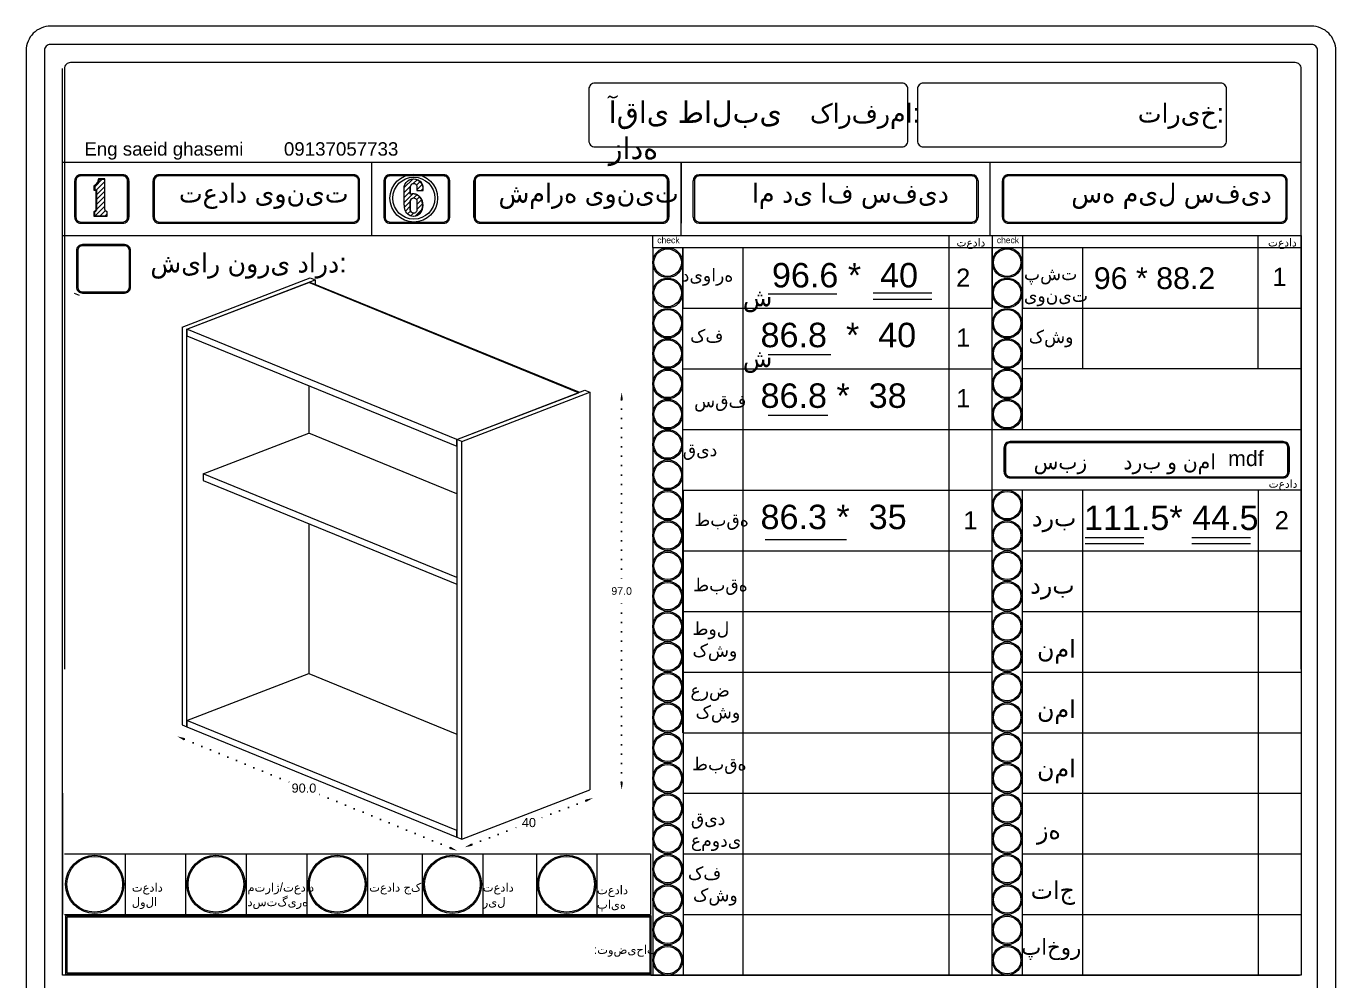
# Model space of a CAD drawing. Header units: inches. Extents: x 104 to 9740, y 936 to 6735.
# Drawn here: x 7448.5 to 7880.5, y 5443.3 to 5758.1 of the extents above; entities that cross this region are included whole.
import ezdxf

# ---------------------------------------------------------------- set-up
doc = ezdxf.new("R2010")
doc.units = ezdxf.units.IN
doc.header["$MEASUREMENT"] = 0
doc.linetypes.add('ACAD_ISO07W100', pattern=[3, 0, -3])
doc.styles.get("Standard").update_dxf_attribs({"font": 'arial.ttf'})
doc.dimstyles.new('Copy of Standard', dxfattribs={"dimtxt": 2.5, "dimasz": 2.5, "dimexe": 0.18, "dimexo": 0.0625, "dimgap": 0.09, "dimtad": 0, "dimtih": 1, "dimtoh": 1, "dimdec": 1, "dimzin": 0, "dimdsep": 46, "dimtxsty": 'Standard', "dimcen": 0.09, "dimse1": 1, "dimse2": 1, "dimadec": 0, "dimazin": 0, "dimtfac": 1, "dimtdec": 1, "dimtix": 1, "dimtofl": 0, "dimtmove": 0, "dimatfit": 3, "dimfxl": 1, "dimtolj": 1, "dimtzin": 0, "dimarcsym": 0})
doc.dimstyles.get("Standard").update_dxf_attribs({"dimtxt": 3, "dimasz": 2.5, "dimexe": 0.18, "dimexo": 0.0625, "dimgap": 0.09, "dimtad": 0, "dimtih": 1, "dimtoh": 1, "dimdec": 1, "dimzin": 0, "dimdsep": 46, "dimtxsty": 'Standard', "dimcen": 0.09, "dimse1": 1, "dimse2": 1, "dimadec": 0, "dimazin": 0, "dimtfac": 1, "dimtdec": 1, "dimtix": 1, "dimtofl": 0, "dimtmove": 0, "dimatfit": 0, "dimfxl": 1, "dimtolj": 1, "dimtzin": 0, "dimarcsym": 0})

# ---------------------------------------------------------------- blocks, each defined once
blk = doc.blocks.new('*D761')
at = {"color": 0, "linetype": 'ACAD_ISO07W100', "lineweight": -2, "transparency": 16777216}
for p, q in [((7644.95, 5634.89), (7644.95, 5573.19)), ((7644.95, 5508.76), (7644.95, 5570.46))]:
    blk.add_line(p, q, dxfattribs=at)
at = {"color": 0, "transparency": 16777216}
for points in [[(7644.54, 5634.89), (7645.37, 5634.89), (7644.95, 5637.39)], [(7644.54, 5508.76), (7645.37, 5508.76), (7644.95, 5506.26)]]:
    blk.add_solid(points, dxfattribs=at)
at = {"layer": 'Defpoints', "color": 0, "transparency": 16777216}
for p in [(7634.47, 5637.39), (7644.95, 5637.39), (7634.47, 5506.26)]:
    blk.add_point(p, dxfattribs=at)
at = {"color": 0, "lineweight": 20, "transparency": 16777216, "insert": (7644.95, 5571.83), "char_height": 2.5, "attachment_point": 5}
blk.add_mtext('\\A1;97.0', dxfattribs=at)
blk = doc.blocks.new('*D762')
at = {"color": 0, "linetype": 'ACAD_ISO07W100', "lineweight": -2, "transparency": 16777216}
for p, q in [((7633.16, 5502.69), (7616.65, 5496.35)), ((7595.55, 5488.24), (7612.06, 5494.59))]:
    blk.add_line(p, q, dxfattribs=at)
at = {"color": 0, "transparency": 16777216}
for points in [[(7633.01, 5503.08), (7633.31, 5502.31), (7635.49, 5503.59)], [(7595.4, 5488.63), (7595.7, 5487.85), (7593.22, 5487.34)]]:
    blk.add_solid(points, dxfattribs=at)
at = {"layer": 'Defpoints', "color": 0, "transparency": 16777216}
for p in [(7634.47, 5506.26), (7592.19, 5490.02), (7593.22, 5487.34)]:
    blk.add_point(p, dxfattribs=at)
at = {"color": 0, "lineweight": 20, "transparency": 16777216, "insert": (7614.36, 5495.47), "char_height": 3, "attachment_point": 5}
blk.add_mtext('\\A1;40', dxfattribs=at)
blk = doc.blocks.new('*D763')
at = {"color": 0, "linetype": 'ACAD_ISO07W100', "lineweight": -2, "transparency": 16777216}
for p, q in [((7500.69, 5522.96), (7536.18, 5508.47)), ((7588.33, 5487.16), (7544.12, 5505.22))]:
    blk.add_line(p, q, dxfattribs=at)
at = {"color": 0, "transparency": 16777216}
for points in [[(7500.85, 5523.35), (7500.54, 5522.58), (7498.38, 5523.91)], [(7588.48, 5487.55), (7588.17, 5486.78), (7590.64, 5486.22)]]:
    blk.add_solid(points, dxfattribs=at)
at = {"layer": 'Defpoints', "color": 0, "transparency": 16777216}
for p in [(7499.93, 5527.71), (7498.38, 5523.91), (7592.19, 5490.02)]:
    blk.add_point(p, dxfattribs=at)
at = {"color": 0, "lineweight": 20, "transparency": 16777216, "insert": (7540.15, 5506.84), "char_height": 3, "attachment_point": 5}
blk.add_mtext('\\A1;90.0', dxfattribs=at)

msp = doc.modelspace()

# ---------------------------------------------------------------- hatches: boundary and pattern name
at = {"lineweight": 20}
h = msp.add_hatch(dxfattribs=at)
h.set_pattern_fill('ANSI31', color=256, scale=9.218651)
h.set_pattern_definition([(45, (6725.2689, 6246.7276), (-0.8148213, 0.8148213), [])])
h.paths.add_polyline_path([(7475.04, 5696.98), (7474.94, 5697.02), (7474.86, 5697.07), (7474.78, 5697.14), (7474.71, 5697.21), (7474.65, 5697.29), (7474.6, 5697.37), (7474.56, 5697.47), (7474.53, 5697.56), (7474.51, 5697.66), (7474.51, 5697.76), (7474.51, 5707.68), (7472.64, 5707.68), (7472.62, 5707.45), (7472.57, 5707.22), (7472.5, 5707), (7472.42, 5706.78), (7472.31, 5706.57), (7472.19, 5706.38), (7472.05, 5706.19), (7471.89, 5706.01), (7471.72, 5705.85), (7471.54, 5705.71), (7471.35, 5705.58), (7471.14, 5705.47), (7471.14, 5704.06), (7471.55, 5704.06), (7471.86, 5704.04), (7471.86, 5697.8), (7471.84, 5697.7), (7471.82, 5697.61), (7471.79, 5697.52), (7471.74, 5697.43), (7471.69, 5697.35), (7471.63, 5697.27), (7471.57, 5697.2), (7471.49, 5697.14), (7471.41, 5697.08), (7471.33, 5697.04), (7471.24, 5697), (7471.14, 5696.97), (7471.14, 5695.54), (7475.23, 5695.54), (7475.23, 5696.92), (7475.13, 5696.95)])
h = msp.add_hatch(dxfattribs=at)
h.set_pattern_fill('ANSI31', color=256, scale=9.218651)
h.set_pattern_definition([(45, (6916.4827, 6247.5338), (-0.8148213, 0.8148213), [])])
h.paths.add_polyline_path([(7578.36, 5701.73), (7578.17, 5701.94), (7577.95, 5702.14), (7577.72, 5702.31), (7577.47, 5702.46), (7577.21, 5702.58), (7576.93, 5702.67), (7576.65, 5702.74), (7576.37, 5702.78), (7576.08, 5702.79), (7575.88, 5702.78), (7575.62, 5702.74), (7575.34, 5702.67), (7575.22, 5702.66), (7575.22, 5705.17), (7575.26, 5705.43), (7575.36, 5705.68), (7575.52, 5705.89), (7575.74, 5706.06), (7575.98, 5706.16), (7576.11, 5706.2), (7576.38, 5706.24), (7576.65, 5706.2), (7576.9, 5706.1), (7577.11, 5705.94), (7577.28, 5705.72), (7577.38, 5705.47), (7577.42, 5705.2), (7577.42, 5703.91), (7579.32, 5703.91), (7579.32, 5705.17), (7579.1, 5705.86), (7578.74, 5706.48), (7578.24, 5707), (7577.64, 5707.4), (7576.96, 5707.64), (7576.25, 5707.72), (7576.24, 5707.72), (7575.52, 5707.64), (7574.91, 5707.42), (7574.35, 5707.05), (7573.85, 5706.53), (7573.48, 5705.9), (7573.26, 5705.2), (7573.26, 5699.17), (7573.27, 5698.91), (7573.29, 5698.65), (7573.31, 5698.39), (7573.35, 5698.14), (7573.4, 5697.88), (7573.47, 5697.63), (7573.51, 5697.48), (7573.76, 5696.9), (7574.12, 5696.39), (7574.58, 5695.96), (7575.04, 5695.69), (7575.59, 5695.51), (7576.21, 5695.44), (7576.82, 5695.51), (7577.41, 5695.7), (7577.95, 5696.02), (7578.12, 5696.17), (7578.36, 5696.42), (7578.77, 5697.02), (7579.07, 5697.67), (7579.25, 5698.36), (7579.32, 5699.08), (7579.25, 5699.79), (7579.07, 5700.48), (7578.77, 5701.14)])
h.paths.add_polyline_path([(7575.26, 5700.71), (7575.36, 5700.96), (7575.52, 5701.17), (7575.74, 5701.33), (7575.98, 5701.44), (7576.25, 5701.47), (7576.38, 5701.47), (7576.65, 5701.43), (7576.9, 5701.33), (7577.11, 5701.16), (7577.28, 5700.95), (7577.38, 5700.7), (7577.42, 5700.43), (7577.42, 5697.48), (7577.38, 5697.21), (7577.28, 5696.96), (7577.11, 5696.75), (7576.9, 5696.58), (7576.65, 5696.48), (7576.38, 5696.44), (7576.11, 5696.48), (7575.98, 5696.53), (7575.86, 5696.58), (7575.74, 5696.63), (7575.52, 5696.79), (7575.36, 5697.01), (7575.26, 5697.25), (7575.22, 5697.52), (7575.22, 5700.44)], flags=16)

# ---------------------------------------------------------------- linework, layer by layer
for p, q in [((7460.53, 5445.13), (7460.53, 5744.1)), ((7869.13, 5713.13), (7460.53, 5713.13)), ((7460.53, 5534.14), (7460.53, 5713.13)), ((7562.53, 5689.13), (7562.53, 5713.13)), ((7664.53, 5689.13), (7664.53, 5713.13)), ((7664.53, 5713.13), (7664.53, 5693.13)), ((7766.53, 5689.13), (7766.53, 5713.13)), ((7869.13, 5689.13), (7869.13, 5713.13)), ((7464.53, 5695.13), (7464.53, 5707.13)), ((7480.38, 5709.13), (7466.53, 5709.13)), ((7482.38, 5707.13), (7482.38, 5695.13)), ((7490.38, 5695.13), (7490.38, 5707.13)), ((7556.53, 5709.13), (7492.38, 5709.13)), ((7558.53, 5695.13), (7558.53, 5707.13)), ((7566.53, 5707.13), (7566.53, 5695.13)), ((7586.24, 5709.13), (7568.53, 5709.13)), ((7588.24, 5695.13), (7588.24, 5707.13)), ((7596.24, 5695.13), (7596.24, 5707.13)), ((7658.53, 5709.13), (7598.24, 5709.13)), ((7660.53, 5707.13), (7660.53, 5695.13)), ((7668.53, 5695.13), (7668.53, 5707.13)), ((7760.53, 5709.13), (7670.53, 5709.13)), ((7762.53, 5707.13), (7762.53, 5695.13)), ((7770.53, 5695.13), (7770.53, 5707.13)), ((7862.53, 5709.13), (7772.53, 5709.13)), ((7864.53, 5695.13), (7864.53, 5707.13)), ((7471.14, 5705.47), (7471.14, 5704.06)), ((7576.11, 5706.2), (7576.38, 5706.24)), ((7471.14, 5695.54), (7475.23, 5695.54)), ((7466.53, 5693.13), (7480.38, 5693.13)), ((7556.53, 5693.13), (7492.38, 5693.13)), ((7568.53, 5693.13), (7586.24, 5693.13)), ((7658.53, 5693.13), (7598.24, 5693.13)), ((7670.53, 5693.13), (7760.53, 5693.13)), ((7772.53, 5693.13), (7862.53, 5693.13)), ((7460.53, 5689.13), (7868.53, 5689.13)), ((7460.53, 5689.13), (7868.53, 5689.13)), ((7655.13, 5689.13), (7655.13, 5685.13)), ((7655.13, 5685.13), (7869.13, 5685.13)), ((7655.4, 5445.13), (7655.4, 5685.13)), ((7665.13, 5529.13), (7665.13, 5685.13)), ((7665.13, 5525.13), (7665.13, 5685.13)), ((7665.13, 5685.13), (7665.13, 5665.13)), ((7684.94, 5685.13), (7684.94, 5445.13)), ((7752.96, 5445.13), (7752.96, 5689.13)), ((7767.13, 5689.13), (7767.13, 5665.13)), ((7767.13, 5529.13), (7767.13, 5685.13)), ((7767.13, 5445.13), (7767.13, 5685.13)), ((7777.13, 5689.13), (7777.13, 5665.13)), ((7777.13, 5645.13), (7777.13, 5685.13)), ((7777.13, 5625.13), (7777.13, 5685.13)), ((7777.13, 5625.13), (7777.13, 5685.13)), ((7777.13, 5685.13), (7777.13, 5665.13)), ((7796.94, 5685.13), (7796.94, 5645.13)), ((7854.92, 5645.13), (7854.92, 5689.13)), ((7693.3, 5669.88), (7715.95, 5669.88)), ((7727.95, 5670.13), (7747.28, 5670.13)), ((7727.95, 5668.11), (7747.28, 5668.11)), ((7665.13, 5665.13), (7767.13, 5665.13)), ((7777.13, 5665.13), (7869.13, 5665.13)), ((7693.3, 5649.88), (7713.95, 5649.88)), ((7665.13, 5645.13), (7767.13, 5645.13)), ((7869.13, 5645.13), (7777.13, 5645.13)), ((7869.13, 5645.13), (7849.13, 5645.13)), ((7634.47, 5637.39), (7634.47, 5506.26)), ((7693.3, 5629.88), (7712.95, 5629.88)), ((7665.13, 5625.13), (7869.13, 5625.13)), ((7863.13, 5621.13), (7773.13, 5621.13)), ((7771.13, 5611.13), (7771.13, 5619.13)), ((7865.13, 5619.13), (7865.13, 5611.13)), ((7863.13, 5609.13), (7773.13, 5609.13)), ((7665.13, 5605.13), (7767.13, 5605.13)), ((7665.4, 5445.13), (7665.4, 5605.13)), ((7869.13, 5605.13), (7767.13, 5605.13)), ((7777.13, 5445.13), (7777.13, 5605.13)), ((7796.94, 5605.13), (7796.94, 5505.13)), ((7854.92, 5605.13), (7854.92, 5445.13)), ((7692.3, 5588.88), (7719.14, 5588.88)), ((7797.83, 5589.52), (7817.17, 5589.52)), ((7797.83, 5587.51), (7817.17, 5587.51)), ((7833, 5589.52), (7852.34, 5589.52)), ((7833, 5587.51), (7852.34, 5587.51)), ((7665.13, 5585.13), (7767.13, 5585.13)), ((7665.13, 5585.13), (7684.94, 5585.13)), ((7665.13, 5585.13), (7767.13, 5585.13)), ((7733.65, 5585.13), (7767.13, 5585.13)), ((7777.13, 5585.13), (7869.13, 5585.13)), ((7796.94, 5585.13), (7796.94, 5485.13)), ((7665.13, 5565.13), (7684.94, 5565.13)), ((7665.13, 5565.13), (7767.13, 5565.13)), ((7777.13, 5565.13), (7869.13, 5565.13)), ((7777.13, 5565.13), (7869.13, 5565.13)), ((7796.94, 5565.13), (7796.94, 5465.13)), ((7665.13, 5545.13), (7767.13, 5545.13)), ((7777.13, 5545.13), (7869.13, 5545.13)), ((7796.94, 5545.13), (7796.94, 5445.13)), ((7665.13, 5525.13), (7767.13, 5525.13)), ((7752.96, 5525.13), (7767.13, 5525.13)), ((7777.13, 5525.13), (7869.13, 5525.13)), ((7460.53, 5505.13), (7460.53, 5465.13)), ((7460.53, 5505.13), (7460.53, 5465.13)), ((7665.13, 5505.13), (7767.13, 5505.13)), ((7752.96, 5505.13), (7767.13, 5505.13)), ((7777.13, 5505.13), (7869.13, 5505.13)), ((7777.13, 5505.13), (7869.13, 5505.13)), ((7461.13, 5485.13), (7654.52, 5485.13)), ((7481.13, 5485.13), (7481.13, 5465.13)), ((7501.13, 5485.13), (7501.13, 5465.13)), ((7521.13, 5485.13), (7521.13, 5465.13)), ((7541.13, 5485.13), (7541.13, 5465.13)), ((7561.13, 5485.13), (7561.13, 5465.13)), ((7579.12, 5485.13), (7579.12, 5465.13)), ((7599.12, 5485.13), (7599.12, 5465.13)), ((7616.81, 5485.13), (7616.81, 5465.13)), ((7636.81, 5485.13), (7636.81, 5465.13)), ((7654.52, 5485.13), (7654.52, 5465.13)), ((7665.13, 5485.13), (7767.13, 5485.13)), ((7665.13, 5485.13), (7767.13, 5485.13)), ((7752.96, 5485.13), (7767.13, 5485.13)), ((7777.13, 5485.13), (7869.13, 5485.13)), ((7777.13, 5485.13), (7869.13, 5485.13)), ((7461.13, 5465.13), (7654.52, 5465.13)), ((7665.13, 5465.13), (7767.13, 5465.13)), ((7665.13, 5465.13), (7767.13, 5465.13)), ((7752.96, 5465.13), (7767.13, 5465.13)), ((7777.13, 5465.13), (7869.13, 5465.13)), ((7777.13, 5465.13), (7869.13, 5465.13)), ((7654.53, 5445.13), (7460.53, 5445.13)), ((7654.53, 5445.13), (7460.53, 5445.13)), ((7654.53, 5445.13), (7766.53, 5445.13)), ((7654.53, 5445.13), (7868.53, 5445.13)), ((7654.53, 5445.13), (7766.53, 5445.13)), ((7654.53, 5445.13), (7868.53, 5445.13)), ((7655.13, 5445.13), (7767.13, 5445.13))]:
    msp.add_line(p, q, dxfattribs=at)
at = {"linetype": 'Continuous', "lineweight": 20, "extrusion": (2.77556e-16, 0.918137, 0.396264)}
for p, q in [((7499.93, 5658.83), (7542.21, 5675.08)), ((7501.57, 5658.16), (7543.85, 5674.41)), ((7501.57, 5658.16), (7541.73, 5673.6)), ((7542.05, 5673.72), (7541.73, 5673.6)), ((7630.71, 5637.25), (7541.73, 5673.6)), ((7630.71, 5637.25), (7541.73, 5673.6)), ((7542.05, 5673.72), (7631.03, 5637.37)), ((7542.21, 5675.08), (7543.85, 5674.41)), ((7543.85, 5674.41), (7543.85, 5672.99)), ((7466.12, 5669.28), (7464.48, 5669.95)), ((7499.93, 5658.83), (7499.93, 5527.71)), ((7501.57, 5658.16), (7501.57, 5656)), ((7590.55, 5621.81), (7501.57, 5658.16)), ((7501.57, 5527.04), (7501.57, 5658.16)), ((7501.57, 5656), (7590.55, 5619.65)), ((7541.73, 5639.59), (7541.73, 5623.85)), ((7590.55, 5621.81), (7632.83, 5638.06)), ((7632.83, 5638.06), (7634.47, 5637.39)), ((7590.55, 5621.81), (7630.71, 5637.25)), ((7592.19, 5621.14), (7634.47, 5637.39)), ((7631.03, 5637.37), (7630.71, 5637.25)), ((7634.47, 5637.39), (7634.47, 5506.26)), ((7506.86, 5610.45), (7541.73, 5623.85)), ((7590.55, 5603.91), (7541.73, 5623.85)), ((7590.55, 5619.65), (7590.55, 5621.81)), ((7590.55, 5621.81), (7590.55, 5490.69)), ((7592.19, 5621.14), (7590.55, 5621.81)), ((7592.19, 5490.02), (7592.19, 5621.14)), ((7506.86, 5610.45), (7506.86, 5608.29)), ((7590.55, 5576.26), (7506.86, 5610.45)), ((7506.86, 5608.29), (7590.55, 5574.09)), ((7541.73, 5594.04), (7541.73, 5544.64)), ((7501.57, 5529.2), (7541.73, 5544.64)), ((7541.73, 5544.64), (7590.55, 5524.69)), ((7499.93, 5527.71), (7501.57, 5527.04)), ((7501.57, 5529.2), (7501.57, 5527.04)), ((7590.55, 5492.85), (7501.57, 5529.2)), ((7501.57, 5527.04), (7590.55, 5490.69)), ((7592.19, 5490.02), (7634.47, 5506.26)), ((7590.55, 5490.69), (7590.55, 5492.85)), ((7590.55, 5490.69), (7592.19, 5490.02))]:
    msp.add_line(p, q, dxfattribs=at)
at = {"lineweight": 20}
for points in [[(7456.53, 5152.1), (7872.53, 5152.1, 0.414214), (7880.53, 5160.1), (7880.53, 5750.1, 0.414214), (7872.53, 5758.1), (7456.53, 5758.1, 0.414214), (7448.53, 5750.1), (7448.53, 5160.1, 0.414214)], [(7456.53, 5158.1), (7872.53, 5158.1, 0.414214), (7874.53, 5160.1), (7874.53, 5750.1, 0.414214), (7872.53, 5752.1), (7456.53, 5752.1, 0.414214), (7454.53, 5750.1), (7454.53, 5160.1, 0.414214)], [(7739.38, 5737.34, 0.414214), (7737.38, 5739.34), (7636.14, 5739.34, 0.414214), (7634.14, 5737.34), (7634.14, 5720.31, 0.414214), (7636.14, 5718.31), (7737.38, 5718.31, 0.414214), (7739.38, 5720.31)], [(7744.51, 5718.31), (7842.51, 5718.31, 0.414214), (7844.51, 5720.31), (7844.51, 5737.34, 0.414214), (7842.51, 5739.34), (7744.51, 5739.34, 0.414214), (7742.51, 5737.34), (7742.51, 5720.31, 0.414214)], [(7844.51, 5737.34, 0.414214), (7842.51, 5739.34), (7744.51, 5739.34, 0.414214), (7742.51, 5737.34), (7742.51, 5720.31, 0.414214), (7744.51, 5718.31), (7842.51, 5718.31, 0.414214), (7844.51, 5720.31)], [(7482.38, 5707.13, 0.414214), (7480.38, 5709.13), (7466.53, 5709.13, 0.414214), (7464.53, 5707.13), (7464.53, 5695.13, 0.414214), (7466.53, 5693.13), (7480.38, 5693.13, 0.414214), (7482.38, 5695.13)], [(7481.98, 5707.13, 0.414214), (7480.38, 5708.73), (7466.53, 5708.73, 0.414214), (7464.93, 5707.13), (7464.93, 5695.13, 0.414214), (7466.53, 5693.53), (7480.38, 5693.53, 0.414214), (7481.98, 5695.13)], [(7558.53, 5707.13, 0.414214), (7556.53, 5709.13), (7492.38, 5709.13, 0.414214), (7490.38, 5707.13), (7490.38, 5695.13, 0.414214), (7492.38, 5693.13), (7556.53, 5693.13, 0.414214), (7558.53, 5695.13)], [(7558.13, 5707.13, 0.414214), (7556.53, 5708.73), (7492.38, 5708.73, 0.414214), (7490.78, 5707.13), (7490.78, 5695.13, 0.414214), (7492.38, 5693.53), (7556.53, 5693.53, 0.414214), (7558.13, 5695.13)], [(7588.24, 5707.13, 0.414214), (7586.24, 5709.13), (7568.53, 5709.13, 0.414214), (7566.53, 5707.13), (7566.53, 5695.13, 0.414214), (7568.53, 5693.13), (7586.24, 5693.13, 0.414214), (7588.24, 5695.13)], [(7587.84, 5707.13, 0.414214), (7586.24, 5708.73), (7568.53, 5708.73, 0.414214), (7566.93, 5707.13), (7566.93, 5695.13, 0.414214), (7568.53, 5693.53), (7586.24, 5693.53, 0.414214), (7587.84, 5695.13)], [(7660.53, 5707.13, 0.414214), (7658.53, 5709.13), (7598.24, 5709.13, 0.414214), (7596.24, 5707.13), (7596.24, 5695.13, 0.414214), (7598.24, 5693.13), (7658.53, 5693.13, 0.414214), (7660.53, 5695.13)], [(7660.13, 5707.13, 0.414214), (7658.53, 5708.73), (7598.24, 5708.73, 0.414214), (7596.64, 5707.13), (7596.64, 5695.13, 0.414214), (7598.24, 5693.53), (7658.53, 5693.53, 0.414214), (7660.13, 5695.13)], [(7762.13, 5707.13, 0.414214), (7760.53, 5708.73), (7670.53, 5708.73, 0.414214), (7668.93, 5707.13), (7668.93, 5695.13, 0.414214), (7670.53, 5693.53), (7760.53, 5693.53, 0.414214), (7762.13, 5695.13)], [(7864.53, 5707.13, 0.414214), (7862.53, 5709.13), (7772.53, 5709.13, 0.414214), (7770.53, 5707.13), (7770.53, 5695.13, 0.414214), (7772.53, 5693.13), (7862.53, 5693.13, 0.414214), (7864.53, 5695.13)], [(7864.13, 5707.13, 0.414214), (7862.53, 5708.73), (7772.53, 5708.73, 0.414214), (7770.93, 5707.13), (7770.93, 5695.13, 0.414214), (7772.53, 5693.53), (7862.53, 5693.53, 0.414214), (7864.13, 5695.13)], [(7482.98, 5684.09, 0.414214), (7480.98, 5686.09), (7467.13, 5686.09, 0.414214), (7465.13, 5684.09), (7465.13, 5672.09, 0.414214), (7467.13, 5670.09), (7480.98, 5670.09, 0.414214), (7482.98, 5672.09)], [(7482.98, 5684.09, 0.414214), (7480.98, 5686.09), (7467.13, 5686.09, 0.414214), (7465.13, 5684.09), (7465.13, 5672.09, 0.414214), (7467.13, 5670.09), (7480.98, 5670.09, 0.414214), (7482.98, 5672.09)], [(7482.58, 5684.09, 0.414214), (7480.98, 5685.69), (7467.13, 5685.69, 0.414214), (7465.53, 5684.09), (7465.53, 5672.09, 0.414214), (7467.13, 5670.49), (7480.98, 5670.49, 0.414214), (7482.58, 5672.09)], [(7482.58, 5684.09, 0.414214), (7480.98, 5685.69), (7467.13, 5685.69, 0.414214), (7465.53, 5684.09), (7465.53, 5672.09, 0.414214), (7467.13, 5670.49), (7480.98, 5670.49, 0.414214), (7482.58, 5672.09)], [(7865.13, 5619.13, 0.414214), (7863.13, 5621.13), (7773.13, 5621.13, 0.414214), (7771.13, 5619.13), (7771.13, 5611.13, 0.414214), (7773.13, 5609.13), (7863.13, 5609.13, 0.414214), (7865.13, 5611.13)], [(7864.73, 5619.13, 0.414214), (7863.13, 5620.73), (7773.13, 5620.73, 0.414214), (7771.53, 5619.13), (7771.53, 5611.13, 0.414214), (7773.13, 5609.53), (7863.13, 5609.53, 0.414214), (7864.73, 5611.13)]]:
    msp.add_lwpolyline(points, format="xyb", close=True, dxfattribs=at)
for points in [[(7869.13, 5546.07), (7869.13, 5744.1, 0.414214), (7867.13, 5746.1), (7463.13, 5746.1, 0.414214), (7461.13, 5744.1), (7461.13, 5546.07)], [(7739.38, 5737.34, 0.414214), (7737.38, 5739.34), (7636.14, 5739.34, 0.414214), (7634.14, 5737.34), (7634.14, 5720.31, 0.414214), (7636.14, 5718.31), (7737.38, 5718.31, 0.414214), (7739.38, 5720.31), (7739.38, 5737.34)]]:
    msp.add_lwpolyline(points, format="xyb", dxfattribs=at)
for points in [[(7470.83, 5695.48), (7475.23, 5695.48), (7475.23, 5695.54), (7475.23, 5696.92), (7475.13, 5696.95), (7475.04, 5696.98), (7474.94, 5697.02), (7474.86, 5697.07), (7474.78, 5697.14), (7474.71, 5697.21), (7474.65, 5697.29), (7474.6, 5697.37), (7474.56, 5697.47), (7474.53, 5697.56), (7474.51, 5697.66), (7474.51, 5697.76), (7474.51, 5707.68), (7474.51, 5707.74), (7472.34, 5707.74), (7472.32, 5707.51), (7472.27, 5707.28), (7472.2, 5707.05), (7472.11, 5706.83), (7472.01, 5706.62), (7471.88, 5706.42), (7471.74, 5706.23), (7471.59, 5706.06), (7471.41, 5705.89), (7471.23, 5705.75), (7471.03, 5705.62), (7470.83, 5705.5), (7470.83, 5704.06), (7471.14, 5704.06), (7471.55, 5704.06), (7471.55, 5697.76), (7471.53, 5697.66), (7471.51, 5697.57), (7471.48, 5697.47), (7471.43, 5697.39), (7471.38, 5697.3), (7471.32, 5697.22), (7471.25, 5697.15), (7471.18, 5697.09), (7471.1, 5697.03), (7471.01, 5696.99), (7470.92, 5696.95), (7470.83, 5696.92), (7470.83, 5695.48), (7471.14, 5695.54), (7471.14, 5696.97), (7471.24, 5697), (7471.33, 5697.04), (7471.41, 5697.08), (7471.49, 5697.14), (7471.57, 5697.2), (7471.63, 5697.27), (7471.69, 5697.35), (7471.74, 5697.43), (7471.79, 5697.52), (7471.82, 5697.61), (7471.84, 5697.7), (7471.86, 5697.8), (7471.86, 5704.04), (7471.55, 5704.06)], [(7470.83, 5705.5), (7471.14, 5705.47), (7471.35, 5705.58), (7471.54, 5705.71), (7471.72, 5705.85), (7471.89, 5706.01), (7472.05, 5706.19), (7472.19, 5706.38), (7472.31, 5706.57), (7472.42, 5706.78), (7472.5, 5707), (7472.57, 5707.22), (7472.62, 5707.45), (7472.64, 5707.68)], [(7472.34, 5707.74), (7472.64, 5707.68), (7474.51, 5707.68)], [(7573.4, 5697.88), (7573.35, 5698.14), (7573.31, 5698.39), (7573.29, 5698.65), (7573.27, 5698.91), (7573.26, 5699.17), (7573.26, 5705.2), (7573.48, 5705.9), (7573.85, 5706.53), (7574.35, 5707.05), (7574.91, 5707.42), (7574.96, 5707.45), (7575.65, 5707.7), (7576.37, 5707.78), (7576.38, 5707.78), (7577.09, 5707.7), (7577.78, 5707.45), (7578.39, 5707.05)], [(7574.91, 5707.42), (7575.52, 5707.64), (7576.24, 5707.72), (7576.25, 5707.72), (7576.96, 5707.64), (7577.64, 5707.4), (7578.24, 5707), (7578.74, 5706.48), (7579.1, 5705.86), (7579.32, 5705.17), (7579.32, 5703.91)], [(7576.38, 5706.24), (7576.65, 5706.2), (7576.9, 5706.1), (7577.11, 5705.94), (7577.28, 5705.72), (7577.38, 5705.47), (7577.42, 5705.2), (7577.42, 5703.91), (7579.32, 5703.91), (7579.48, 5703.91), (7579.48, 5705.2), (7579.26, 5705.9), (7578.89, 5706.53), (7578.39, 5707.05)], [(7575.04, 5695.69), (7575.59, 5695.51), (7576.21, 5695.44), (7576.82, 5695.51), (7577.41, 5695.7), (7577.95, 5696.02), (7578.12, 5696.17), (7578.36, 5696.42), (7578.77, 5697.02), (7579.07, 5697.67), (7579.25, 5698.36), (7579.32, 5699.08), (7579.25, 5699.79), (7579.07, 5700.48), (7578.77, 5701.14), (7578.36, 5701.73), (7578.17, 5701.94), (7577.95, 5702.14), (7577.72, 5702.31), (7577.47, 5702.46), (7577.21, 5702.58), (7576.93, 5702.67), (7576.65, 5702.74), (7576.37, 5702.78), (7576.08, 5702.79), (7575.88, 5702.78)], [(7575.34, 5702.67), (7575.22, 5702.66), (7575.22, 5705.17)], [(7578.26, 5696.12), (7578.51, 5696.37), (7578.92, 5696.97), (7579.23, 5697.63), (7579.41, 5698.33), (7579.48, 5699.05), (7579.41, 5699.77), (7579.23, 5700.47), (7578.92, 5701.13), (7578.51, 5701.73), (7578.32, 5701.94), (7578.1, 5702.14), (7577.86, 5702.31), (7577.61, 5702.46), (7577.35, 5702.59), (7577.07, 5702.68), (7576.79, 5702.75), (7576.5, 5702.79), (7576.2, 5702.8), (7575.91, 5702.79), (7575.88, 5702.78), (7575.62, 5702.74), (7575.34, 5702.67), (7575.34, 5705.2)], [(7575.86, 5696.58), (7575.64, 5696.75), (7575.48, 5696.96), (7575.38, 5697.21), (7575.34, 5697.48), (7575.34, 5700.43), (7575.38, 5700.7), (7575.48, 5700.95), (7575.64, 5701.16), (7575.86, 5701.33), (7576.11, 5701.43), (7576.38, 5701.47)], [(7578.26, 5696.12), (7578.1, 5695.96), (7577.56, 5695.64), (7576.96, 5695.45), (7576.34, 5695.38), (7575.71, 5695.45), (7575.12, 5695.64), (7575.04, 5695.69), (7574.58, 5695.96), (7574.12, 5696.39), (7573.76, 5696.9), (7573.51, 5697.48), (7573.47, 5697.63), (7573.4, 5697.88)]]:
    msp.add_lwpolyline(points, dxfattribs=at)
for points in [[(7575.34, 5705.2), (7575.38, 5705.47), (7575.48, 5705.72), (7575.64, 5705.94), (7575.86, 5706.1), (7576.11, 5706.2), (7575.98, 5706.16), (7575.74, 5706.06), (7575.52, 5705.89), (7575.36, 5705.68), (7575.26, 5705.43), (7575.22, 5705.17)], [(7577.11, 5696.75), (7576.9, 5696.58), (7576.65, 5696.48), (7576.38, 5696.44), (7576.11, 5696.48), (7575.98, 5696.53), (7575.86, 5696.58), (7575.74, 5696.63), (7575.52, 5696.79), (7575.36, 5697.01), (7575.26, 5697.25), (7575.22, 5697.52), (7575.22, 5700.44), (7575.26, 5700.71), (7575.36, 5700.96), (7575.52, 5701.17), (7575.74, 5701.33), (7575.98, 5701.44), (7576.25, 5701.47), (7576.38, 5701.47), (7576.65, 5701.43), (7576.9, 5701.33), (7577.11, 5701.16), (7577.28, 5700.95), (7577.38, 5700.7), (7577.42, 5700.43), (7577.42, 5697.48), (7577.38, 5697.21), (7577.28, 5696.96)], [(7655.13, 5445.13), (7460.53, 5445.13), (7460.53, 5689.13), (7869.13, 5689.13), (7869.13, 5445.13)], [(7654.73, 5464.73), (7461.53, 5464.73), (7461.53, 5445.53), (7654.73, 5445.53)], [(7654.33, 5464.33), (7461.93, 5464.33), (7461.93, 5445.93), (7654.33, 5445.93)]]:
    msp.add_lwpolyline(points, close=True, dxfattribs=at)
for centre, radius in [((7576.39, 5701.39), 7.86), ((7576.39, 5701.39), 6.94), ((7660.13, 5680.13), 4.92), ((7660.13, 5680.13), 4.52), ((7772.13, 5680.13), 4.92), ((7772.13, 5680.13), 4.52), ((7660.13, 5670.13), 4.92), ((7660.13, 5670.13), 4.52), ((7772.13, 5670.13), 4.92), ((7772.13, 5670.13), 4.52), ((7660.13, 5660.13), 4.92), ((7660.13, 5660.13), 4.52), ((7772.13, 5660.13), 4.92), ((7772.13, 5660.13), 4.52), ((7660.13, 5650.13), 4.92), ((7772.13, 5650.13), 4.92), ((7660.13, 5650.13), 4.52), ((7772.13, 5650.13), 4.52), ((7660.13, 5640.13), 4.92), ((7660.13, 5640.13), 4.52), ((7772.13, 5640.13), 4.92), ((7772.13, 5640.13), 4.52), ((7660.13, 5630.13), 4.92), ((7660.13, 5630.13), 4.52), ((7772.13, 5630.13), 4.92), ((7772.13, 5630.13), 4.52), ((7660.13, 5620.13), 4.92), ((7660.13, 5620.13), 4.52), ((7660.13, 5610.13), 4.92), ((7660.13, 5610.13), 4.52), ((7660.13, 5600.13), 4.92), ((7660.13, 5600.13), 4.52), ((7772.13, 5600.13), 4.92), ((7772.13, 5600.13), 4.52), ((7660.13, 5590.13), 4.92), ((7660.13, 5590.13), 4.52), ((7772.13, 5590.13), 4.92), ((7772.13, 5590.13), 4.52), ((7660.13, 5580.13), 4.92), ((7660.13, 5580.13), 4.52), ((7772.13, 5580.13), 4.92), ((7772.13, 5580.13), 4.52), ((7660.13, 5570.13), 4.92), ((7660.13, 5570.13), 4.52), ((7772.13, 5570.13), 4.92), ((7772.13, 5570.13), 4.52), ((7660.13, 5560.13), 4.92), ((7660.13, 5560.13), 4.52), ((7772.13, 5560.13), 4.92), ((7772.13, 5560.13), 4.52), ((7660.13, 5550.13), 4.92), ((7660.13, 5550.13), 4.52), ((7772.13, 5550.13), 4.92), ((7772.13, 5550.13), 4.52), ((7660.13, 5540.13), 4.92), ((7660.13, 5540.13), 4.52), ((7772.13, 5540.13), 4.92), ((7772.13, 5540.13), 4.52), ((7660.13, 5530.13), 4.92), ((7660.13, 5530.13), 4.52), ((7772.13, 5530.13), 4.92), ((7772.13, 5530.13), 4.52), ((7660.13, 5520.13), 4.92), ((7660.13, 5520.13), 4.52), ((7772.13, 5520.13), 4.92), ((7772.13, 5520.13), 4.52), ((7660.13, 5510.13), 4.92), ((7660.13, 5510.13), 4.52), ((7772.13, 5510.13), 4.92), ((7772.13, 5510.13), 4.52), ((7660.13, 5500.13), 4.92), ((7660.13, 5500.13), 4.52), ((7772.13, 5500.13), 4.92), ((7772.13, 5500.13), 4.52), ((7660.13, 5490.13), 4.92), ((7772.13, 5490.13), 4.92), ((7660.13, 5490.13), 4.52), ((7772.13, 5490.13), 4.52), ((7471.13, 5475.13), 9.6), ((7471.13, 5475.13), 9.2), ((7511.13, 5475.13), 9.6), ((7511.13, 5475.13), 9.2), ((7551.13, 5475.13), 9.6), ((7551.13, 5475.13), 9.2), ((7589.12, 5475.13), 9.6), ((7589.12, 5475.13), 9.2), ((7626.81, 5475.13), 9.6), ((7626.81, 5475.13), 9.2), ((7660.13, 5480.13), 4.92), ((7660.13, 5480.13), 4.52), ((7772.13, 5480.13), 4.92), ((7772.13, 5480.13), 4.52), ((7660.13, 5470.13), 4.92), ((7660.13, 5470.13), 4.52), ((7772.13, 5470.13), 4.92), ((7772.13, 5470.13), 4.52), ((7660.13, 5460.13), 4.92), ((7772.13, 5460.13), 4.92), ((7660.13, 5460.13), 4.52), ((7772.13, 5460.13), 4.52), ((7660.13, 5450.13), 4.92), ((7660.13, 5450.13), 4.52), ((7772.13, 5450.13), 4.92), ((7772.13, 5450.13), 4.52)]:
    msp.add_circle(centre, radius, dxfattribs=at)
for centre, start, end in [((7466.53, 5707.13), 90, 180), ((7480.38, 5707.13), 0, 90), ((7492.38, 5707.13), 90, 180), ((7556.53, 5707.13), 0, 90), ((7568.53, 5707.13), 90, 180), ((7586.24, 5707.13), 0, 90), ((7598.24, 5707.13), 90, 180), ((7658.53, 5707.13), 0, 90), ((7670.53, 5707.13), 90, 180), ((7760.53, 5707.13), 0, 90), ((7772.53, 5707.13), 90, 180), ((7862.53, 5707.13), 0, 90), ((7466.53, 5695.13), 180, 270), ((7480.38, 5695.13), 270, 0), ((7492.38, 5695.13), 180, 270), ((7556.53, 5695.13), 270, 0), ((7568.53, 5695.13), 180, 270), ((7586.24, 5695.13), 270, 0), ((7598.24, 5695.13), 180, 270), ((7658.53, 5695.13), 270, 0), ((7670.53, 5695.13), 180, 270), ((7760.53, 5695.13), 270, 0), ((7772.53, 5695.13), 180, 270), ((7862.53, 5695.13), 270, 0), ((7773.13, 5619.13), 90, 180), ((7863.13, 5619.13), 0, 90), ((7773.13, 5611.13), 180, 270), ((7863.13, 5611.13), 270, 0)]:
    msp.add_arc(centre, 2, start, end, dxfattribs=at)

# ---------------------------------------------------------------- texts
at = {"lineweight": 20, "attachment_point": 1}
for s, width, gutter_width, heights, insert, char_height in [('{\\fArial|b0|i0|c178|p34;آقای طالبی زاده}', 61.9241, 323.85, [0], (7640.7, 5733.37), 7.1441), ('{\\fArial|b0|i0|c178|p34;کارفرما:}', 0.2338, 164.79, [0], (7707.07, 5732.64), 6.3113), ('تاریخ:', 0.2338, 164.79, [0], (7815.2, 5732.64), 6.311), ('{\\fArial|b0|i0|c178|p34;Eng saeid ghasemi}', 79.2452, 164.79, [0], (7467.7, 5719.83), 4.4179), ('{\\fArial|b0|i0|c178|p34;09137057733 }', 65.4498, 164.79, [0], (7533.54, 5719.83), 4.4179), ('{\\fArial|b0|i0|c178|p34;تعداد یونیت}', 65.4498, 164.79, [0], (7498.91, 5706.25), 6.3113), ('{\\fArial|b0|i0|c178|p34;شماره یونیت}', 65.4498, 164.79, [0], (7604.33, 5706.25), 6.3113), ('{\\fArial|b0|i0|c178|p34;ام دی اف سفید}', 65.4498, 164.79, [0], (7687.94, 5706.25), 6.3113), ('{\\fArial|b0|i0|c178|p34;سه میل سفید}', 65.4498, 164.79, [0], (7793.27, 5706.25), 6.3113), ('{\\fArial|b0|i0|c178|p34;check}', 65.4498, 164.79, [0], (7656.71, 5688.55), 2.0101), ('{\\fArial|b0|i0|c178|p34;تعداد }', 65.4498, 164.79, [0], (7755.39, 5688.14), 2.6665), ('{\\fArial|b0|i0|c178|p34;check}', 65.4498, 164.79, [0], (7768.71, 5688.55), 2.0101), ('{\\fArial|b0|i0|c178|p34;تعداد }', 10.9902, 164.79, [0], (7858.14, 5688.14), 2.6665), ('{\\fArial|b0|i0|c178|p34;شیار نوری دارد:}', 65.4498, 164.79, [0], (7489.51, 5683.21), 6.3113), ('{\\fArial|b0|i0|c178|p34;شیار نوری دارد:}', 65.4498, 164.79, [0], (7489.51, 5683.21), 6.3113), ('{\\fArial|b0|i0|c178|p34;دیواره }', 17.3175, 247.18, [0], (7664.78, 5678.22), 4.3074), ('96.6 *  40', 61.9823, 462.54, [8.23], (7694.52, 5680.02), 8.06), ('2{\\fArial|b0|i0|c178|p34; }', 8.5903, 164.79, [0], (7755.29, 5678.16), 6), ('{\\fArial|b0|i0|c178|p34;پشت \\Pیونیت}', 19.3052, 247.18, [0], (7777.64, 5678.67), 4.3074), ('96 * 88.2', 58.0086, 411.15, [7.32], (7800.69, 5678.59), 7.165), ('1{\\fArial|b0|i0|c178|p34; }', 8.5903, 164.79, [0], (7859.62, 5678.43), 6), ('{\\fArial|b0|i0|c178|p34;ش}', 15.3157, 346.26, [0], (7684.94, 5671.77), 6.0339), ('86.8  *  40', 65.2593, 462.54, [0], (7690.77, 5660.3), 8.0603), ('{\\fArial|b0|i0|c178|p34;کف }', 15.3367, 247.18, [0], (7667.52, 5658.21), 4.3074), ('1{\\fArial|b0|i0|c178|p34; }', 8.5903, 164.79, [0], (7755.29, 5658.43), 6), ('{\\fArial|b0|i0|c178|p34;کشو }', 17.7019, 247.18, [0], (7779.24, 5657.95), 4.3074), ('{\\fArial|b0|i0|c178|p34;ش}', 15.3157, 346.26, [0], (7684.94, 5651.77), 6.0339), ('86.8 *  38', 65.2593, 462.54, [0], (7690.77, 5640.3), 8.06), ('1{\\fArial|b0|i0|c178|p34; }', 8.5903, 164.79, [0], (7755.29, 5638.43), 6), ('{\\fArial|b0|i0|c178|p34;سقف}', 20.995, 247.18, [0], (7668.87, 5636.74), 4.3074), ('{\\fArial|b0|i0|c178|p34;قید  }', 21.1589, 247.18, [0], (7665.13, 5620.62), 4.3074), ('{\\fArial|b0|i0|c178|p34;درب و نما}', 36.0682, 164.79, [0], (7810.48, 5617.05), 5.0582), ('mdf', 17.2431, 132.07, [0], (7844.98, 5618.1), 5.058), ('{\\fArial|b0|i0|c178|p34;سبز}', 37.9723, 164.79, [0], (7780.86, 5617.05), 5.0582), ('{\\fArial|b0|i0|c178|p34;تعداد }', 10.7715, 164.79, [0], (7858.36, 5608.58), 2.6665), ('86.3 *  35', 65.2593, 462.54, [0], (7690.77, 5600.3), 8.06), ('111.5* 44.5', 65.2593, 462.54, [8.23], (7797.44, 5600.02), 8.0603), ('{\\fArial|b0|i0|c178|p34;طبقه}', 98.1747, 247.18, [0], (7668.93, 5597.54), 4.3074), ('1{\\fArial|b0|i0|c178|p34; }', 8.5903, 164.79, [0], (7757.66, 5598.16), 6), ('{\\fArial|b0|i0|c178|p34;درب}', 20.6748, 340.12, [0], (7780.33, 5599.13), 5.927), ('2{\\fArial|b0|i0|c178|p34; }', 8.5903, 164.79, [0], (7860.38, 5598.16), 6), ('{\\fArial|b0|i0|c178|p34;طبقه}', 14.1457, 164.79, [0], (7668.56, 5576.09), 4.3074), ('{\\fArial|b0|i0|c178|p34;درب}', 13.4202, 164.79, [0], (7779.75, 5576.92), 5.927), ('{\\fArial|b0|i0|c178|p34;طول \\Pکشو}', 17.6756, 164.79, [0], (7668.33, 5561.65), 4.3074), ('{\\fArial|b0|i0|c178|p34;نما}', 11.1787, 164.79, [0], (7781.99, 5555.75), 5.927), ('{\\fArial|b0|i0|c178|p34;عرض \\P کشو}', 18.5758, 164.79, [0], (7667.64, 5541.34), 4.3074), ('{\\fArial|b0|i0|c178|p34;نما}', 11.1787, 164.79, [0], (7781.99, 5535.85), 5.927), ('{\\fArial|b0|i0|c178|p34;طبقه}', 14.2061, 164.79, [0], (7668.19, 5517.04), 4.3074), ('{\\fArial|b0|i0|c178|p34;نما}', 11.1787, 164.79, [0], (7781.99, 5516.32), 5.927), ('{\\fArial|b0|i0|c178|p34;قید \\Pعمودی}', 14.0099, 164.79, [0], (7667.79, 5499.02), 4.3074), ('{\\fArial|b0|i0|c178|p34;زه}', 11.2031, 164.79, [0], (7781.97, 5496.05), 5.927), ('{\\fArial|b0|i0|c178|p34;کف }\\P{\\fArial|b0|i0|c178|p34; کشو}', 17.5398, 164.79, [0], (7666.82, 5481.01), 4.3074), ('تعداد لولا', 17.7752, 164.79, [0], (7483.36, 5475.58), 2.872), ('متراژ/تعداد\\Pدستگیره', 19.6171, 164.79, [0], (7521.52, 5475.59), 2.8716), ('تعداد جک', 17.466, 164.79, [0], (7561.66, 5475.59), 2.872), ('تعداد ریل', 17.6808, 164.79, [0], (7599.12, 5475.59), 2.872), ('تعداد پایه', 17.7105, 164.79, [0], (7636.81, 5474.74), 2.872), ('{\\fArial|b0|i0|c178|p34;تاج}', 13.2883, 164.79, [0], (7779.88, 5476.24), 5.927), ('{\\fArial|b0|i0|c178|p34;پاخور}', 12.8103, 147.32, [0], (7776.78, 5457.19), 5.2987), (':توضیحات', 65.4498, 164.79, [0], (7635.77, 5455.05), 2.872)]:
    msp.add_mtext_dynamic_manual_height_columns(s, width=width, gutter_width=gutter_width, heights=heights, dxfattribs=dict(at, insert=insert, char_height=char_height))

# ---------------------------------------------------------------- dimensions: what is measured, and where the dimension line sits
at = {"lineweight": 20}
dim = msp.add_linear_dim(base=(7644.95, 5637.39), p1=(7634.47, 5506.26), p2=(7634.47, 5637.39), angle=270, text='97.0', dimstyle='Copy of Standard', dxfattribs=at)
dim.commit()
dim.dimension.update_dxf_attribs({"geometry": '*D761', "text_midpoint": (7644.95, 5571.83)})
dim = msp.add_linear_dim(base=(7498.38, 5523.91), p1=(7592.19, 5490.02), p2=(7499.93, 5527.71), angle=157.7778, text='90.0', dimstyle='Standard', dxfattribs=at)
dim.commit()
dim.dimension.update_dxf_attribs({"geometry": '*D763', "text_midpoint": (7540.15, 5506.84), "dimtype": 161})
dim = msp.add_aligned_dim(p1=(7634.47, 5506.26), p2=(7592.19, 5490.02), distance=2.86, text='40', dimstyle='Standard', dxfattribs=at)
dim.commit()
dim.dimension.update_dxf_attribs({"geometry": '*D762', "text_midpoint": (7614.36, 5495.47)})

doc.saveas('drawing.dxf')
